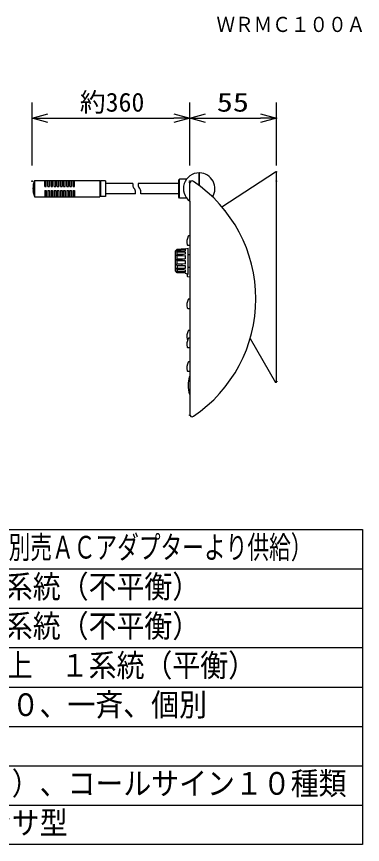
# Model space of a CAD drawing. Units: millimetres, scale not verified. Extents: x -63 to 62, y -56 to 57.
# Drawn here: x 18.6 to 62.5, y -56.4 to 48.8 of the extents above; entities that cross this region are included whole.
import ezdxf
from ezdxf.enums import TextEntityAlignment as Align

# ---------------------------------------------------------------- set-up
doc = ezdxf.new("R2010")
doc.units = ezdxf.units.MM
doc.header["$LTSCALE"] = 0.189891
doc.header["$PDMODE"] = 32
doc.header["$PDSIZE"] = 0.0949
for name, color, linetype in [('0-0_MOJI1', 2, 'Continuous'), ('0-1_TOUROKU', 1, 'Continuous'), ('0-2_GAIKEI', 1, 'Continuous'), ('0-3_WAKU', 3, 'Continuous'), ('0-4_DEFPOINTS', 7, 'Continuous')]:
    doc.layers.add(name, color=color, linetype=linetype)
doc.styles.add('ＭＳ ゴシック', font='')
doc.styles.get('ＭＳ ゴシック').set_extended_font_data('MS Gothic')

# ---------------------------------------------------------------- blocks, each defined once
blk = doc.blocks.new('_OPEN30')
at = {"layer": '0-3_WAKU', "color": 7}
blk.add_line((0, 0), (-1, 0), dxfattribs=at)
blk.add_lwpolyline([(-1, 0.26795), (0, 0), (-1, -0.26795)], dxfattribs=at)

msp = doc.modelspace()

# ---------------------------------------------------------------- linework, layer by layer
at = {"layer": '0-2_GAIKEI', "color": 3}
for p, q in [((20.5623, 29.8673), (20.5623, 37.8673)), ((40.5614, 29.8673), (40.5614, 37.8673)), ((22.5623, 35.8673), (38.5614, 35.8673))]:
    msp.add_line(p, q, dxfattribs=at)
at = {"layer": '0-2_GAIKEI', "color": 7}
for p, q in [((41.7614, 27.3224), (41.7614, 28.9224)), ((41.7614, 28.8624), (41.8214, 28.8624)), ((41.7614, 28.8224), (41.8214, 28.8224)), ((41.8214, 27.2709), (41.8214, 28.9215)), ((44.6377, 24.6261), (51.4747, 29.0662)), ((51.5614, 29.0676), (51.477, 29.0676)), ((51.5614, 2.2956), (51.5614, 29.0676)), ((20.838, 27.893), (20.85, 27.9051)), ((20.8476, 27.9167), (20.85, 27.9143)), ((20.85, 27.9719), (29.15, 27.9719)), ((20.85, 27.9719), (20.85, 27.9224)), ((20.85, 27.9224), (20.85, 25.9224)), ((29.15, 27.9719), (29.15, 27.8224)), ((29.15, 27.8224), (29.15, 26.0224)), ((29.25, 27.8224), (29.15, 27.8224)), ((29.85, 27.9224), (29.25, 27.9224)), ((29.25, 27.9224), (29.25, 27.8224)), ((29.85, 27.9224), (29.85, 27.5724)), ((29.85, 27.5724), (29.85, 26.2724)), ((33.3536, 27.5724), (29.85, 27.5724)), ((39.1614, 27.5724), (34.018, 27.5724)), ((39.2614, 28.1224), (39.1614, 28.0224)), ((39.1614, 25.8225), (39.1614, 28.0224)), ((39.1614, 27.5724), (39.1614, 26.2724)), ((39.2614, 25.7224), (39.2614, 28.1224)), ((40.163, 28.1224), (39.2614, 28.1224)), ((40.5614, 25.3224), (40.5614, 27.5949)), ((43.7478, 27.155), (43.7478, 27.1555)), ((43.7478, 26.6894), (43.7478, 26.6896)), ((20.8389, 25.9494), (20.85, 25.9605)), ((20.85, 25.9224), (20.85, 25.873)), ((20.85, 25.873), (29.15, 25.873)), ((29.15, 26.0224), (29.15, 25.873)), ((29.25, 26.0224), (29.25, 25.9224)), ((29.85, 25.9224), (29.25, 25.9224)), ((29.85, 26.2724), (29.85, 25.9224)), ((33.6646, 26.2724), (29.85, 26.2724)), ((39.1614, 26.2724), (34.3334, 26.2724)), ((39.2614, 25.7224), (39.1614, 25.8224)), ((40.163, 25.7224), (39.2614, 25.7224)), ((40.5614, 25.3224), (40.5614, -1.75)), ((45.0814, 24.1224), (45.0814, 24.0747)), ((48.2395, 7.8761), (51.4614, 2.2956)), ((51.5614, 2.2956), (51.4614, 2.2956))]:
    msp.add_line(p, q, dxfattribs=at)
at = {"layer": '0-2_GAIKEI'}
for p, q in [((20.6637, 27.1884), (20.85, 27.3747)), ((20.6886, 27.3686), (20.85, 27.2072)), ((20.6933, 27.3948), (20.85, 27.5515)), ((20.7185, 27.5154), (20.85, 27.3839)), ((20.7467, 27.625), (20.85, 27.7283)), ((20.7554, 27.6553), (20.85, 27.5607)), ((20.7986, 27.7889), (20.85, 27.7375)), ((22.15, 27.1724), (22.15, 27.9719)), ((22.35, 27.1724), (22.35, 27.9719)), ((22.55, 27.1724), (22.55, 27.9719)), ((22.75, 27.1724), (22.75, 27.9719)), ((22.95, 27.1724), (22.95, 27.9719)), ((23.15, 27.1724), (23.15, 27.9719)), ((23.35, 27.1724), (23.35, 27.9719)), ((23.55, 27.1724), (23.55, 27.9719)), ((23.75, 27.1724), (23.75, 27.9719)), ((23.95, 27.1724), (23.95, 27.9719)), ((24.15, 27.1724), (24.15, 27.9719)), ((24.35, 27.1724), (24.35, 27.9719)), ((24.55, 27.1724), (24.55, 27.9719)), ((24.75, 27.1724), (24.75, 27.9719)), ((24.95, 27.1724), (24.95, 27.9719)), ((25.15, 27.1724), (25.15, 27.9719)), ((25.35, 27.1724), (25.35, 27.9719)), ((25.55, 27.1724), (25.55, 27.9719)), ((25.75, 27.1724), (25.75, 27.9719)), ((25.95, 27.1724), (25.95, 27.9719)), ((20.6504, 26.8764), (20.85, 26.6768)), ((20.6511, 26.9991), (20.85, 27.198)), ((20.6519, 26.8231), (20.85, 27.0212)), ((20.6532, 27.0505), (20.85, 26.8536)), ((20.6605, 26.6896), (20.85, 26.5001)), ((20.6635, 26.6579), (20.85, 26.8444)), ((20.6664, 27.214), (20.85, 27.0304)), ((20.6843, 26.5019), (20.85, 26.6676)), ((20.6868, 26.4865), (20.85, 26.3233)), ((20.713, 26.3538), (20.85, 26.4909)), ((20.7487, 26.2128), (20.85, 26.3141)), ((22.15, 27.1724), (22.35, 27.1724)), ((22.15, 26.6724), (22.35, 26.6724)), ((22.15, 26.6724), (22.15, 25.873)), ((22.35, 26.6724), (22.35, 25.873)), ((22.55, 27.1724), (22.75, 27.1724)), ((22.55, 26.6724), (22.75, 26.6724)), ((22.55, 26.6724), (22.55, 25.873)), ((22.75, 26.6724), (22.75, 25.873)), ((22.95, 27.1724), (23.1529, 27.1724)), ((22.95, 26.6724), (23.1529, 26.6724)), ((22.95, 26.6724), (22.95, 25.873)), ((23.15, 26.6724), (23.15, 25.873)), ((23.3293, 27.1724), (23.55, 27.1724)), ((23.3293, 26.6724), (23.55, 26.6724)), ((23.35, 26.6724), (23.35, 25.873)), ((23.55, 26.6724), (23.55, 25.873)), ((23.75, 27.1724), (23.95, 27.1724)), ((23.75, 26.6724), (23.95, 26.6724)), ((23.75, 26.6724), (23.75, 25.873)), ((23.95, 26.6724), (23.95, 25.873)), ((24.15, 27.1724), (24.35, 27.1724)), ((24.15, 26.6724), (24.35, 26.6724)), ((24.15, 26.6724), (24.15, 25.873)), ((24.35, 26.6724), (24.35, 25.873)), ((24.55, 27.1724), (24.75, 27.1724)), ((24.55, 26.6724), (24.75, 26.6724)), ((24.55, 26.6724), (24.55, 25.873)), ((24.75, 26.6724), (24.75, 25.873)), ((24.95, 27.1724), (25.15, 27.1724)), ((24.95, 26.6724), (25.15, 26.6724)), ((24.95, 26.6724), (24.95, 25.873)), ((25.15, 26.6724), (25.15, 25.873)), ((25.35, 27.1724), (25.55, 27.1724)), ((25.35, 26.6724), (25.55, 26.6724)), ((25.35, 26.6724), (25.35, 25.873)), ((25.55, 26.6724), (25.55, 25.873)), ((25.75, 27.1724), (25.95, 27.1724)), ((25.75, 26.6724), (25.95, 26.6724)), ((25.75, 26.6724), (25.75, 25.873)), ((25.95, 26.6724), (25.95, 25.873)), ((20.7356, 26.2609), (20.85, 26.1465)), ((20.7909, 26.0782), (20.85, 26.1373)), ((20.8188, 26.0009), (20.85, 25.9697)), ((40.5614, 20.9124), (40.3988, 20.9043)), ((38.7614, 19.0224), (38.9614, 19.2224)), ((38.7614, 16.4224), (38.7614, 19.0224)), ((38.9614, 19.2063), (38.9014, 19.1456)), ((38.9014, 19.1119), (38.9614, 19.1674)), ((38.9014, 19.1456), (38.9378, 19.1456)), ((38.9014, 19.1119), (38.9014, 19.1456)), ((38.9614, 18.9887), (38.9014, 18.9332)), ((38.9014, 18.838), (38.9014, 18.9332)), ((38.9014, 18.9332), (39.6054, 18.9332)), ((38.9614, 19.2224), (40.0014, 19.2724)), ((40.0014, 19.2568), (38.9614, 19.2063)), ((38.9614, 19.2063), (38.9614, 19.2224)), ((38.9614, 19.1674), (40.0014, 19.2135)), ((38.9614, 18.9887), (38.9614, 19.1674)), ((40.0014, 19.0348), (38.9614, 18.9887)), ((39.8016, 18.9836), (39.6054, 18.9332)), ((39.6054, 18.8996), (39.6054, 18.9332)), ((40.0014, 19.0348), (39.8016, 18.9836)), ((40.0014, 19.2568), (39.8183, 19.2054)), ((40.0014, 19.2724), (40.3614, 19.3724)), ((40.0014, 19.2724), (40.0014, 19.2568)), ((40.0014, 19.2135), (40.0014, 19.0348)), ((40.3067, 19.7404), (40.5614, 19.7291)), ((40.3614, 16.0724), (40.3614, 19.3724)), ((38.9014, 18.838), (38.9614, 18.8786)), ((38.9614, 18.5521), (38.9014, 18.5115)), ((38.9014, 18.3713), (38.9014, 18.5115)), ((38.9014, 18.5115), (39.6054, 18.5115)), ((38.9014, 18.3713), (38.9614, 18.39)), ((38.9614, 17.9721), (38.9014, 17.9534)), ((38.9014, 17.7923), (38.9014, 17.9534)), ((38.9014, 17.9534), (39.6054, 17.9534)), ((38.9614, 18.8786), (40.0014, 18.9125)), ((38.9614, 18.5521), (38.9614, 18.8786)), ((40.0014, 18.5859), (38.9614, 18.5521)), ((38.9614, 18.39), (40.0014, 18.4056)), ((38.9614, 17.9721), (38.9614, 18.39)), ((40.0014, 17.9877), (38.9614, 17.9721)), ((40.0014, 18.5859), (39.6054, 18.5115)), ((39.6054, 18.3997), (39.6054, 18.5115)), ((40.0014, 17.9877), (39.6054, 17.9534)), ((39.6054, 17.7923), (39.6054, 17.9534)), ((40.0014, 18.9125), (40.0014, 18.5859)), ((40.0014, 18.4056), (40.0014, 17.9877)), ((40.5614, 18.5224), (40.3614, 18.5224)), ((38.9614, 17.7859), (38.9014, 17.7923)), ((38.9014, 17.7923), (39.6054, 17.7923)), ((38.9614, 17.3489), (38.9014, 17.3553)), ((38.9014, 17.2012), (38.9014, 17.3553)), ((38.9014, 17.2012), (38.9614, 17.1709)), ((38.9014, 17.2012), (39.6054, 17.2012)), ((38.9614, 17.3489), (38.9614, 17.7859)), ((40.0014, 17.7807), (38.9614, 17.7859)), ((40.0014, 17.3437), (38.9614, 17.3489)), ((38.9614, 17.1709), (38.9614, 16.79)), ((38.9614, 17.1709), (40.0014, 17.1456)), ((39.6054, 17.7923), (40.0014, 17.7807)), ((39.6054, 17.2012), (39.6054, 17.3457)), ((39.6054, 17.2012), (40.0014, 17.1456)), ((40.0014, 17.7807), (40.0014, 17.3437)), ((40.0014, 17.1456), (40.0014, 16.7648)), ((40.5614, 16.9224), (40.3614, 16.9224)), ((40.5614, 16.9124), (40.3988, 16.9043)), ((38.7614, 16.4224), (38.9002, 16.2836)), ((38.9614, 16.79), (38.9014, 16.8204)), ((38.9014, 16.7004), (38.9014, 16.8204)), ((38.9014, 16.7004), (38.9614, 16.6514)), ((38.9014, 16.7004), (39.6054, 16.7004)), ((38.9614, 16.3927), (38.9014, 16.4418)), ((38.9014, 16.3762), (38.9014, 16.4418)), ((38.9014, 16.3762), (38.9614, 16.3168)), ((38.9014, 16.3762), (39.3821, 16.3762)), ((38.9614, 16.2253), (38.9014, 16.2847)), ((38.9014, 16.2824), (38.9014, 16.2847)), ((38.9037, 16.2824), (38.9014, 16.2824)), ((40.0014, 16.7648), (38.9614, 16.79)), ((38.9614, 16.6514), (38.9614, 16.3927)), ((38.9614, 16.6514), (40.0014, 16.6105)), ((40.0014, 16.3518), (38.9614, 16.3927)), ((38.9614, 16.3168), (38.9614, 16.2253)), ((38.9614, 16.3168), (40.0014, 16.2674)), ((39.9863, 16.1766), (38.9614, 16.2253)), ((39.6054, 16.7004), (39.6054, 16.7744)), ((39.9863, 16.1766), (40.3614, 16.0724)), ((40.0014, 16.1759), (39.9863, 16.1766)), ((40.0014, 16.6105), (40.0014, 16.3518)), ((40.0014, 16.2674), (40.0014, 16.1759)), ((40.3067, 15.7404), (40.5614, 15.7291)), ((40.5614, 12.8858), (40.3988, 12.8776)), ((40.3067, 11.7138), (40.5614, 11.7024)), ((40.5614, 8.9124), (40.3988, 8.9043)), ((40.5614, 7.9124), (40.3988, 7.9043)), ((40.3067, 6.7404), (40.5614, 6.7291)), ((40.5614, 4.9124), (40.3988, 4.9043)), ((40.3067, 3.7404), (40.5614, 3.7291))]:
    msp.add_line(p, q, dxfattribs=at)
at = {"layer": '0-2_GAIKEI', "color": 7}
for points in [[(29.25, 27.8224), (29.25, 26.0224), (29.15, 26.0224)], [(43.7512, 26.9224), (43.7519, 27.001), (43.7522, 27.0805), (43.7478, 27.155)], [(43.7563, 26.9224), (43.7559, 26.9977), (43.7534, 27.0863), (43.7478, 27.155)], [(43.7478, 26.6896), (43.7533, 26.7569), (43.7559, 26.8455), (43.7563, 26.9224)], [(43.7478, 26.6896), (43.7514, 26.7382), (43.7523, 26.7938), (43.7517, 26.8556), (43.7512, 26.9224)]]:
    msp.add_lwpolyline(points, dxfattribs=at)
at = {"layer": '0-2_GAIKEI'}
for points in [[(39.6054, 16.7004), (39.8016, 16.6558), (40.0014, 16.6105)], [(39.6426, 16.3659), (39.8016, 16.3223), (40.0014, 16.2674)]]:
    msp.add_lwpolyline(points, dxfattribs=at)
at = {"layer": '0-2_GAIKEI', "color": 7}
for centre, radius, start, end in [((41.7614, 26.9224), 2, 90, 233.1301), ((41.7614, 26.9224), 2, 328.31682, 88.28087), ((34.3024, 27.4292), 0.9653, 171.4643, 184.13122), ((34.1128, 27.4155), 0.7752, 184.13122, 218.856), ((34.976, 27.4543), 0.9653, 172.96905, 184.13122), ((34.7864, 27.4406), 0.7752, 184.13122, 218.856), ((40.8614, 27.5949), 0.3, 55.99108, 180), ((30.9614, 12.9224), 18, 304.00892, 55.99108), ((32.9129, 26.4488), 0.7657, 3.90983, 38.856), ((32.7336, 26.4366), 0.9453, 350.00291, 3.90983), ((33.5865, 26.4739), 0.7657, 3.90983, 38.856), ((33.4072, 26.4617), 0.9453, 348.45325, 3.90983), ((40.8614, -1.75), 0.3, 180, 304.00892)]:
    msp.add_arc(centre, radius, start, end, dxfattribs=at)
at = {"layer": '0-2_GAIKEI'}
for centre, radius, start, end in [((23.25, 26.9224), 2.6, 157.38014, 202.61986), ((42.0083, 20.1762), 1.8, 157.41564, 192.47235), ((40.4018, 20.8444), 0.06, 92.86241, 157.41564), ((40.3094, 19.8004), 0.06, 192.47235, 267.4552), ((40.4018, 16.8444), 0.06, 92.86241, 132.8642), ((42.0083, 16.1762), 1.8, 181.99115, 192.47235), ((40.3094, 15.8004), 0.06, 192.47235, 267.4552), ((42.0083, 12.1495), 1.8, 157.41564, 192.47235), ((40.4018, 12.8177), 0.06, 92.86241, 157.41564), ((40.3094, 11.7737), 0.06, 192.47235, 267.4552), ((42.0083, 8.1761), 1.8, 157.41564, 192.47235), ((40.4018, 8.8444), 0.06, 92.86241, 157.41564), ((42.0083, 7.1761), 1.8, 157.41564, 192.47235), ((40.3094, 7.8004), 0.06, 192.47235, 263.38485), ((40.4018, 7.8444), 0.06, 92.86241, 157.41564), ((40.3094, 6.8004), 0.06, 192.47235, 267.4552), ((42.0083, 4.1761), 1.8, 157.41564, 192.47235), ((40.4018, 4.8444), 0.06, 92.86241, 157.41564), ((40.3094, 3.8004), 0.06, 192.47235, 267.4552), ((44.3614, 1.9224), 4, 163.61733, 196.38267)]:
    msp.add_arc(centre, radius, start, end, dxfattribs=at)
at = {"layer": '0-2_GAIKEI', "color": 7}
for p in [(51.5355, 29.0536), (40.5614, 27.6949), (51.5873, 2.4188), (40.5614, -1.85)]:
    msp.add_point(p, dxfattribs=at)
at = {"layer": '0-3_WAKU'}
for p, q in [((40.5614, 29.8673), (40.5614, 37.8673)), ((51.5614, 29.8673), (51.5614, 37.8673)), ((42.5614, 35.8673), (49.5614, 35.8673))]:
    msp.add_line(p, q, dxfattribs=at)
at = {"layer": '0-3_WAKU', "color": 4}
for p, q in [((-62.5071, -16.3875), (62.493, -16.3875)), ((62.493, -16.3875), (62.493, -56.3876)), ((62.493, -56.3876), (-62.5071, -56.3876))]:
    msp.add_line(p, q, dxfattribs=at)
at = {"layer": '0-3_WAKU', "color": 1}
for p, q in [((-62.5071, -21.3875), (62.493, -21.3875)), ((-62.5071, -26.3875), (62.493, -26.3875)), ((-62.5071, -31.3875), (62.493, -31.3875)), ((-62.5071, -36.3875), (62.493, -36.3875)), ((-62.5071, -41.3876), (62.493, -41.3876)), ((-62.5071, -46.3876), (62.493, -46.3876)), ((-62.5071, -51.3876), (62.493, -51.3876))]:
    msp.add_line(p, q, dxfattribs=at)
at = {"layer": '0-3_WAKU', "color": 7}
for p in [(40.5614, 35.8673), (20.5623, 27.8673), (40.5614, 27.8673)]:
    msp.add_point(p, dxfattribs=at)
at = {"layer": '0-4_DEFPOINTS'}
for p in [(51.5614, 35.8673), (40.5614, 27.8673), (51.5614, 27.8673)]:
    msp.add_point(p, dxfattribs=at)

# ---------------------------------------------------------------- block references
at = {"layer": '0-2_GAIKEI', "xscale": 2, "yscale": 2, "rotation": 180}
msp.add_blockref('_OPEN30', (20.5623, 35.8673), dxfattribs=at)
at = {"layer": '0-2_GAIKEI', "xscale": 2, "yscale": 2}
msp.add_blockref('_OPEN30', (40.5614, 35.8673), dxfattribs=at)
at = {"layer": '0-3_WAKU', "xscale": 2, "yscale": 2, "rotation": 180}
msp.add_blockref('_OPEN30', (40.5614, 35.8673), dxfattribs=at)
at = {"layer": '0-3_WAKU', "xscale": 2, "yscale": 2}
msp.add_blockref('_OPEN30', (51.5614, 35.8673), dxfattribs=at)

# ---------------------------------------------------------------- texts
at = {"layer": '0-0_MOJI1', "style": 'ＭＳ ゴシック'}
for s, width, p in [('ＤＣ２４Ｖ（システム本体又は別売ＡＣアダプターより供給）', 0.7, (-21.0071, -20.9427)), ('－２ｄＢＶ ２０ｋΩ ２系統（不平衡）', 0.9, (-21.0071, -25.9427)), ('－２ｄＢＶ １０ｋΩ １系統（不平衡）', 0.9, (-21.0071, -30.9427)), ('－２ｄＢＶ\u3000６００Ω以上\u3000１系統（平衡）', 0.9, (-21.0071, -35.9427)), ('放送エリア×２０又は１０、一斉、個別', 0.9, (-21.0071, -40.9427)), ('角度調整（本体／マイク）、コールサイン１０種類', 0.9, (-21.0071, -50.9427)), ('エレクトレットコンデンサ型', 0.9, (-21.0071, -55.9427))]:
    msp.add_text(s, height=2.886, dxfattribs=dict(at, width=width)).set_placement(p, align=Align.BOTTOM_LEFT)
at = {"layer": '0-1_TOUROKU', "style": 'ＭＳ ゴシック', "width": 0.9}
msp.add_text('ＷＲＭＣ１００Ａ', height=1.924, dxfattribs=at).set_placement((43.9596, 46.2424), align=Align.BOTTOM_LEFT)
at = {"layer": '0-2_GAIKEI', "color": 3, "style": 'ＭＳ ゴシック'}
msp.add_text('約360', height=2.406, dxfattribs=at).set_placement((26.6084, 35.9769), align=Align.BOTTOM_LEFT)
at = {"layer": '0-3_WAKU', "style": 'ＭＳ ゴシック', "width": 1.25}
msp.add_text('55', height=2.406, dxfattribs=at).set_placement((43.9944, 35.9769), align=Align.BOTTOM_LEFT)

doc.saveas('drawing.dxf')
